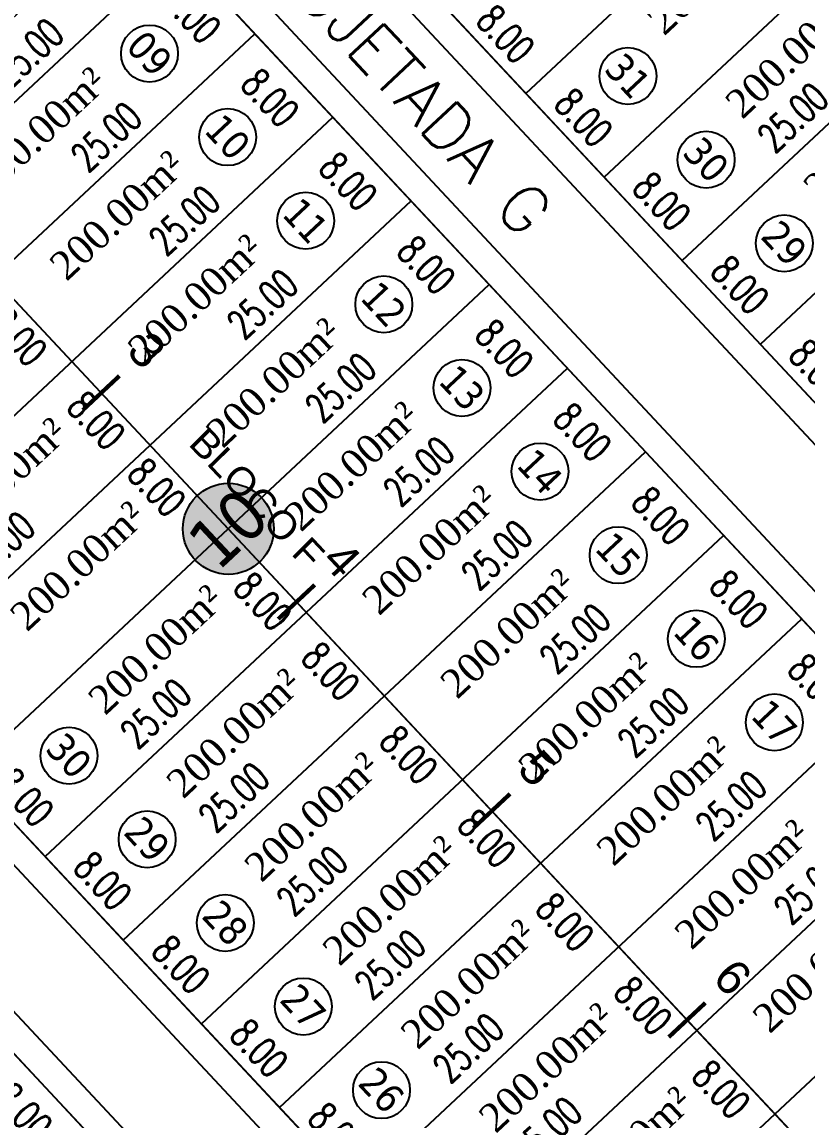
# Model space of a CAD drawing. Header units: metres. Extents: x 436314 to 439216, y 9612307 to 9615043.
# Drawn here: x 437514.5 to 437569.4, y 9614824.6 to 9614901.4 of the extents above; entities that cross this region are included whole.
import ezdxf

# ---------------------------------------------------------------- set-up
doc = ezdxf.new("R2010")
doc.units = ezdxf.units.M
doc.header["$PDMODE"] = 35
doc.header["$PDSIZE"] = 0.1
doc.linetypes.add('ACAD_ISO02W100', pattern=[15, 12, -3])
for name, color, linetype in [('ADUTORA', 90, 'Continuous'), ('Auxiliar', 7, 'Continuous'), ('COTAS', 10, 'Continuous'), ('Eixo Acesso', 2, 'ACAD_ISO02W100'), ('Estacas', 7, 'Continuous'), ('Layer3', 1, 'Continuous'), ('M_FIO', 32, 'Continuous'), ('ÁREA', 7, 'Continuous')]:
    doc.layers.add(name, color=color, linetype=linetype)
doc.layers.get('0').off()
doc.styles.add('ARIAL', font='arial.ttf')
doc.styles.add('COTAS', font='romans.shx', dxfattribs={"width": 0.7})
doc.styles.add('symplex', font='simplex.shx', dxfattribs={"bigfont": 'bigfont.shx'})
doc.styles.add('tahoma', font='tahoma.ttf')
doc.styles.add('ÁREA', font='times.ttf', dxfattribs={"height": 2})
doc.dimstyles.new('C-75', dxfattribs={"dimtxt": 2, "dimasz": 0.2, "dimexe": 0, "dimexo": 0, "dimgap": 1, "dimtad": 0, "dimzin": 4, "dimdsep": 46, "dimtxsty": 'COTAS', "dimblk1": 'BOL-COT', "dimblk2": 'BOL-COT', "dimsah": 1, "dimcen": 0.1, "dimse1": 1, "dimse2": 1, "dimsd1": 1, "dimsd2": 1, "dimclrd": 8, "dimclre": 256, "dimclrt": 256, "dimaunit": 1, "dimadec": 3, "dimazin": 0, "dimtfac": 0.5, "dimtix": 1, "dimtmove": 0, "dimatfit": 3, "dimldrblk": 'BOL-COT', "dimfxl": 1, "dimtolj": 1, "dimtzin": 0, "dimarcsym": 0})

# ---------------------------------------------------------------- blocks, each defined once
blk = doc.blocks.new('Est')
at = {"const_width": 0.2}
blk.add_lwpolyline([(0, -1.19999999925494), (0, 1.200000001117586)], dxfattribs=at)
blk = doc.blocks.new('*D597')
at = {"layer": 'Defpoints', "color": 0, "transparency": 16777216}
for p in [(2732.275854450965, 1061.553570987987), (2729.996419566882, 1053.553489940622), (2732.276138875773, 1053.553570991713)]:
    blk.add_point(p, dxfattribs=at)
at = {"layer": 'Layer3', "transparency": 16777216, "insert": (2729.996277354478, 1057.553489938759), "char_height": 2, "attachment_point": 5, "rotation": 270.00203704263845, "style": 'COTAS'}
blk.add_mtext('\\A1;8.00', dxfattribs=at)
blk = doc.blocks.new('BOL-COT')
at = {"layer": 'COTAS'}
for p, q in [((-1.999999999999943, 8.53e-14), (2, 8.53e-14)), ((0, -2.999999999999971), (0, 3.000000000000028))]:
    blk.add_line(p, q, dxfattribs=at)
blk.add_circle((0, 0), 0.4, dxfattribs=at)
blk = doc.blocks.new('*D598')
at = {"layer": 'Defpoints', "color": 0, "transparency": 16777216}
for p in [(2707.27607328901, 1055.396416357118), (2707.276138839802, 1053.552682163525), (2732.276138874144, 1053.553570995438)]:
    blk.add_point(p, dxfattribs=at)
at = {"layer": 'Layer3', "transparency": 16777216, "insert": (2719.776073306181, 1055.396860773075), "char_height": 2, "attachment_point": 5, "rotation": 0.00203705268987296, "style": 'COTAS'}
blk.add_mtext('\\A1;25.00', dxfattribs=at)
blk = doc.blocks.new('*D651')
at = {"layer": 'Defpoints', "color": 0, "transparency": 16777216}
for p in [(2768.273797861788, 1119.39858525652), (2768.273863412579, 1117.554851064789), (2793.273863446806, 1117.555739896703)]:
    blk.add_point(p, dxfattribs=at)
at = {"layer": 'Layer3', "transparency": 16777216, "insert": (2780.773797878901, 1119.399029672477), "char_height": 2, "attachment_point": 5, "rotation": 0.00203705268987296, "style": 'COTAS'}
blk.add_mtext('\\A1;25.00', dxfattribs=at)
blk = doc.blocks.new('*D656')
at = {"layer": 'Defpoints', "color": 0, "transparency": 16777216}
for p in [(2768.274082287046, 1111.398585262108), (2768.274147837563, 1109.554851068515), (2793.274147871905, 1109.555739896703)]:
    blk.add_point(p, dxfattribs=at)
at = {"layer": 'Layer3', "transparency": 16777216, "insert": (2780.774082304217, 1111.399029676202), "char_height": 2, "attachment_point": 5, "rotation": 0.002037044152142905, "style": 'COTAS'}
blk.add_mtext('\\A1;25.00', dxfattribs=at)
blk = doc.blocks.new('*D660')
at = {"layer": 'Defpoints', "color": 0, "transparency": 16777216}
for p in [(2793.274147871788, 1109.55573989484), (2790.994712982757, 1101.555658851133), (2793.27443229683, 1101.55573990229)]:
    blk.add_point(p, dxfattribs=at)
at = {"layer": 'Layer3', "transparency": 16777216, "insert": (2790.994570770236, 1105.555658847408), "char_height": 2, "attachment_point": 5, "rotation": 270.0020370443069, "style": 'COTAS'}
blk.add_mtext('\\A1;8.00', dxfattribs=at)
blk = doc.blocks.new('*D661')
at = {"layer": 'Defpoints', "color": 0, "transparency": 16777216}
for p in [(2768.274366710845, 1103.398585258383), (2768.274432261498, 1101.554851075965), (2793.274432296132, 1101.555739906016)]:
    blk.add_point(p, dxfattribs=at)
at = {"layer": 'Layer3', "transparency": 16777216, "insert": (2780.774366728162, 1103.399029673408), "char_height": 2, "attachment_point": 5, "rotation": 0.0020370484209592315, "style": 'COTAS'}
blk.add_mtext('\\A1;25.00', dxfattribs=at)
blk = doc.blocks.new('*D665')
at = {"layer": 'Defpoints', "color": 0, "transparency": 16777216}
for p in [(2793.274432298693, 1101.555739902291), (2790.994997418974, 1093.555658854328), (2793.274716725596, 1093.555739906016)]:
    blk.add_point(p, dxfattribs=at)
at = {"layer": 'Layer3', "transparency": 16777216, "insert": (2790.994855205523, 1097.555658852465), "char_height": 2, "attachment_point": 5, "rotation": 270.0020370576462, "style": 'COTAS'}
blk.add_mtext('\\A1;8.00', dxfattribs=at)
blk = doc.blocks.new('*D666')
at = {"layer": 'Defpoints', "color": 0, "transparency": 16777216}
for p in [(2768.274651139011, 1095.398585288185), (2768.274716689392, 1093.554851081553), (2793.27471672385, 1093.555739907879)]:
    blk.add_point(p, dxfattribs=at)
at = {"layer": 'Layer3', "transparency": 16777216, "insert": (2780.774651156241, 1095.399029701348), "char_height": 2, "attachment_point": 5, "rotation": 0.0020370398832807433, "style": 'COTAS'}
blk.add_mtext('\\A1;25.00', dxfattribs=at)
blk = doc.blocks.new('*D668')
at = {"layer": 'Defpoints', "color": 0, "transparency": 16777216}
for p in [(2764.177621960024, 1101.376849677745), (2764.17790638588, 1093.376849687058), (2766.708528664541, 1093.376939658859)]:
    blk.add_point(p, dxfattribs=at)
at = {"layer": 'Layer3', "transparency": 16777216, "insert": (2766.708386451612, 1097.376939662132), "char_height": 2, "attachment_point": 5, "rotation": 270.00203705014377, "style": 'COTAS'}
blk.add_mtext('\\A1;8.00', dxfattribs=at)
blk = doc.blocks.new('*D669')
at = {"layer": 'Defpoints', "color": 0, "transparency": 16777216}
for p in [(2768.273926626302, 1095.590034345496), (2743.274717059942, 1093.545145517546), (2768.274716730369, 1093.554851081553)]:
    blk.add_point(p, dxfattribs=at)
at = {"layer": 'Layer3', "transparency": 16777216, "insert": (2755.773926791088, 1095.585181563492), "char_height": 2, "attachment_point": 5, "rotation": 0.022243513391919073, "style": 'COTAS'}
blk.add_mtext('\\A1;25.00', dxfattribs=at)
blk = doc.blocks.new('*D670')
at = {"layer": 'Defpoints', "color": 0, "transparency": 16777216}
for p in [(2793.274716721756, 1093.555739904154), (2790.995281840815, 1085.555658863641), (2793.275001148659, 1085.555739915329)]:
    blk.add_point(p, dxfattribs=at)
at = {"layer": 'Layer3', "transparency": 16777216, "insert": (2790.995139627363, 1089.555658858053), "char_height": 2, "attachment_point": 5, "rotation": 270.00203705764807, "style": 'COTAS'}
blk.add_mtext('\\A1;8.00', dxfattribs=at)
blk = doc.blocks.new('*D671')
at = {"layer": 'Defpoints', "color": 0, "transparency": 16777216}
for p in [(2768.274935562191, 1087.398585290048), (2768.27500111257, 1085.554851090867), (2793.275001146913, 1085.555739917192)]:
    blk.add_point(p, dxfattribs=at)
at = {"layer": 'Layer3', "transparency": 16777216, "insert": (2780.774935579362, 1087.399029703211), "char_height": 2, "attachment_point": 5, "rotation": 0.0020370398832807433, "style": 'COTAS'}
blk.add_mtext('\\A1;25.00', dxfattribs=at)
blk = doc.blocks.new('*D673')
at = {"layer": 'Defpoints', "color": 0, "transparency": 16777216}
for p in [(2764.177906382038, 1093.376849685195), (2764.178190808185, 1085.376849690783), (2766.708813091182, 1085.376939662676)]:
    blk.add_point(p, dxfattribs=at)
at = {"layer": 'Layer3', "transparency": 16777216, "insert": (2766.708670878108, 1089.376939660269), "char_height": 2, "attachment_point": 5, "rotation": 270.0020370522272, "style": 'COTAS'}
blk.add_mtext('\\A1;8.00', dxfattribs=at)
blk = doc.blocks.new('*D674')
at = {"layer": 'Defpoints', "color": 0, "transparency": 16777216}
for p in [(2768.274211049367, 1087.590034345496), (2743.275001483004, 1085.545145524997), (2768.275001153432, 1085.554851089004)]:
    blk.add_point(p, dxfattribs=at)
at = {"layer": 'Layer3', "transparency": 16777216, "insert": (2755.774211214153, 1087.585181563492), "char_height": 2, "attachment_point": 5, "rotation": 0.022243513391919073, "style": 'COTAS'}
blk.add_mtext('\\A1;25.00', dxfattribs=at)
blk = doc.blocks.new('*D675')
at = {"layer": 'Defpoints', "color": 0, "transparency": 16777216}
for p in [(2793.275001148658, 1085.555739915329), (2790.995566263702, 1077.555658871357), (2793.275285574631, 1077.55573992278)]:
    blk.add_point(p, dxfattribs=at)
at = {"layer": 'Layer3', "transparency": 16777216, "insert": (2790.995424050716, 1081.555658867631), "char_height": 2, "attachment_point": 5, "rotation": 270.00203705097704, "style": 'COTAS'}
blk.add_mtext('\\A1;8.00', dxfattribs=at)
blk = doc.blocks.new('*D676')
at = {"layer": 'Defpoints', "color": 0, "transparency": 16777216}
for p in [(2768.275219987692, 1079.398585288185), (2768.275285538484, 1077.554851094592), (2793.275285573816, 1077.555739926505)]:
    blk.add_point(p, dxfattribs=at)
at = {"layer": 'Layer3', "transparency": 16777216, "insert": (2780.775220005359, 1079.399029704141), "char_height": 2, "attachment_point": 5, "rotation": 0.0020370526898213933, "style": 'COTAS'}
blk.add_mtext('\\A1;25.00', dxfattribs=at)
blk = doc.blocks.new('*D677')
at = {"layer": 'Defpoints', "color": 0, "transparency": 16777216}
for p in [(2764.073063747399, 1087.06970053758), (2764.073348173546, 1079.069700543168), (2766.603970455495, 1079.069790515061)]:
    blk.add_point(p, dxfattribs=at)
at = {"layer": 'Layer3', "transparency": 16777216, "insert": (2766.603828242422, 1083.069790514517), "char_height": 2, "attachment_point": 5, "rotation": 270.0020370522272, "style": 'COTAS'}
blk.add_mtext('\\A1;8.00', dxfattribs=at)
blk = doc.blocks.new('*D678')
at = {"layer": 'Defpoints', "color": 0, "transparency": 16777216}
for p in [(2793.275285573817, 1077.555739924642), (2790.99585068723, 1069.555658876994), (2793.275569999615, 1069.555739928368)]:
    blk.add_point(p, dxfattribs=at)
at = {"layer": 'Layer3', "transparency": 16777216, "insert": (2790.995708474332, 1073.555658875132), "char_height": 2, "attachment_point": 5, "rotation": 270.00203704972546, "style": 'COTAS'}
blk.add_mtext('\\A1;8.00', dxfattribs=at)
blk = doc.blocks.new('*D679')
at = {"layer": 'Defpoints', "color": 0, "transparency": 16777216}
for p in [(2768.27550441392, 1071.398585295635), (2768.275569964574, 1069.554851102042), (2793.275569998916, 1069.555739932093)]:
    blk.add_point(p, dxfattribs=at)
at = {"layer": 'Layer3', "transparency": 16777216, "insert": (2780.77550443109, 1071.399029710661), "char_height": 2, "attachment_point": 5, "rotation": 0.002037048421005068, "style": 'COTAS'}
blk.add_mtext('\\A1;25.00', dxfattribs=at)
blk = doc.blocks.new('*D680')
at = {"layer": 'Defpoints', "color": 0, "transparency": 16777216}
for p in [(2743.275285595587, 1077.553962264541), (2743.275570020512, 1069.553962266404), (2745.067734312815, 1069.554025983428)]:
    blk.add_point(p, dxfattribs=at)
at = {"layer": 'Layer3', "transparency": 16777216, "insert": (2745.067592100352, 1073.554025982497), "char_height": 2, "attachment_point": 5, "rotation": 270.0020370434717, "style": 'COTAS'}
blk.add_mtext('\\A1;8.00', dxfattribs=at)
blk = doc.blocks.new('*D681')
at = {"layer": 'Defpoints', "color": 0, "transparency": 16777216}
for p in [(2764.050331750559, 1076.185128810215), (2764.050616176532, 1068.185128815803), (2766.581238458452, 1068.185218787641)]:
    blk.add_point(p, dxfattribs=at)
at = {"layer": 'Layer3', "transparency": 16777216, "insert": (2766.581096245465, 1072.185218790877), "char_height": 2, "attachment_point": 5, "rotation": 270.0020370509765, "style": 'COTAS'}
blk.add_mtext('\\A1;8.00', dxfattribs=at)
blk = doc.blocks.new('*D682')
at = {"layer": 'Defpoints', "color": 0, "transparency": 16777216}
for p in [(2768.27477990121, 1071.590034379024), (2743.275570335124, 1069.54514553431), (2768.275570005435, 1069.55485110018)]:
    blk.add_point(p, dxfattribs=at)
at = {"layer": 'Layer3', "transparency": 16777216, "insert": (2755.774780066054, 1071.585181596089), "char_height": 2, "attachment_point": 5, "rotation": 0.02224351766089615, "style": 'COTAS'}
blk.add_mtext('\\A1;25.00', dxfattribs=at)
blk = doc.blocks.new('*D683')
at = {"layer": 'Defpoints', "color": 0, "transparency": 16777216}
for p in [(2793.275569998683, 1069.555739928368), (2790.996135118034, 1061.555658884114), (2793.275854425646, 1061.555739935818)]:
    blk.add_point(p, dxfattribs=at)
at = {"layer": 'Layer3', "transparency": 16777216, "insert": (2790.995992904553, 1065.555658880389), "char_height": 2, "attachment_point": 5, "rotation": 270.002037058064, "style": 'COTAS'}
blk.add_mtext('\\A1;8.00', dxfattribs=at)
blk = doc.blocks.new('*D684')
at = {"layer": 'Defpoints', "color": 0, "transparency": 16777216}
for p in [(2768.275788838511, 1063.398585288185), (2768.27585438944, 1061.554851105767), (2793.27585442384, 1061.555739939543)]:
    blk.add_point(p, dxfattribs=at)
at = {"layer": 'Layer3', "transparency": 16777216, "insert": (2780.775788855711, 1063.399029705073), "char_height": 2, "attachment_point": 5, "rotation": 0.0020370569587351227, "style": 'COTAS'}
blk.add_mtext('\\A1;25.00', dxfattribs=at)
blk = doc.blocks.new('*D685')
at = {"layer": 'Defpoints', "color": 0, "transparency": 16777216}
for p in [(2743.275570020511, 1069.553962266404), (2743.275854446483, 1061.553962275717), (2745.068018738961, 1061.554025992976)]:
    blk.add_point(p, dxfattribs=at)
at = {"layer": 'Layer3', "transparency": 16777216, "insert": (2745.067876525974, 1065.55402598832), "char_height": 2, "attachment_point": 5, "rotation": 270.0020370509775, "style": 'COTAS'}
blk.add_mtext('\\A1;8.00', dxfattribs=at)
blk = doc.blocks.new('*D686')
at = {"layer": 'Defpoints', "color": 0, "transparency": 16777216}
for p in [(2764.178759659083, 1069.376849703822), (2764.179044085113, 1061.376849711272), (2766.709666363337, 1061.376939683129)]:
    blk.add_point(p, dxfattribs=at)
at = {"layer": 'Layer3', "transparency": 16777216, "insert": (2766.709524150321, 1065.376939682621), "char_height": 2, "attachment_point": 5, "rotation": 270.00203705139387, "style": 'COTAS'}
blk.add_mtext('\\A1;8.00', dxfattribs=at)
blk = doc.blocks.new('*D687')
at = {"layer": 'Defpoints', "color": 0, "transparency": 16777216}
for p in [(2768.275064326499, 1063.590034377161), (2743.275854760049, 1061.545145543623), (2768.275854430419, 1061.554851105768)]:
    blk.add_point(p, dxfattribs=at)
at = {"layer": 'Layer3', "transparency": 16777216, "insert": (2755.775064491313, 1063.585181596089), "char_height": 2, "attachment_point": 5, "rotation": 0.02224350912310243, "style": 'COTAS'}
blk.add_mtext('\\A1;25.00', dxfattribs=at)
blk = doc.blocks.new('*D688')
at = {"layer": 'Defpoints', "color": 0, "transparency": 16777216}
for p in [(2793.275854423781, 1061.555739935818), (2790.996419544588, 1053.555658884429), (2793.276138849638, 1053.555739935818)]:
    blk.add_point(p, dxfattribs=at)
at = {"layer": 'Layer3', "transparency": 16777216, "insert": (2790.996277331661, 1057.555658884429), "char_height": 2, "attachment_point": 5, "rotation": 270.0020370501413, "style": 'COTAS'}
blk.add_mtext('\\A1;8.00', dxfattribs=at)
blk = doc.blocks.new('*D689')
at = {"layer": 'Defpoints', "color": 0, "transparency": 16777216}
for p in [(2768.27607326354, 1055.398585312399), (2768.276138813782, 1053.554851115081), (2793.276138848008, 1053.555739939544)]:
    blk.add_point(p, dxfattribs=at)
at = {"layer": 'Layer3', "transparency": 16777216, "insert": (2780.776073280653, 1055.399029724631), "char_height": 2, "attachment_point": 5, "rotation": 0.0020370356144128517, "style": 'COTAS'}
blk.add_mtext('\\A1;25.00', dxfattribs=at)
blk = doc.blocks.new('*D690')
at = {"layer": 'Defpoints', "color": 0, "transparency": 16777216}
for p in [(2743.275854445552, 1061.553962275716), (2743.27613887135, 1053.553962279442), (2745.068303163362, 1053.554025996662)]:
    blk.add_point(p, dxfattribs=at)
at = {"layer": 'Layer3', "transparency": 16777216, "insert": (2745.068160950463, 1057.554025994799), "char_height": 2, "attachment_point": 5, "rotation": 270.00203704972546, "style": 'COTAS'}
blk.add_mtext('\\A1;8.00', dxfattribs=at)
blk = doc.blocks.new('*D691')
at = {"layer": 'Defpoints', "color": 0, "transparency": 16777216}
for p in [(2764.179044084065, 1061.37684970941), (2764.179328511144, 1053.37684971686), (2766.709950791172, 1053.376939689048)]:
    blk.add_point(p, dxfattribs=at)
at = {"layer": 'Layer3', "transparency": 16777216, "insert": (2766.709808577632, 1057.376939693797), "char_height": 2, "attachment_point": 5, "rotation": 270.00203705889777, "style": 'COTAS'}
blk.add_mtext('\\A1;8.00', dxfattribs=at)
blk = doc.blocks.new('*D692')
at = {"layer": 'Defpoints', "color": 0, "transparency": 16777216}
for p in [(2768.275348751621, 1055.590034384611), (2743.276139185147, 1053.545145549211), (2768.276138855692, 1053.554851113218)]:
    blk.add_point(p, dxfattribs=at)
at = {"layer": 'Layer3', "transparency": 16777216, "insert": (2755.775348916349, 1055.585181602608), "char_height": 2, "attachment_point": 5, "rotation": 0.022243513391815937, "style": 'COTAS'}
blk.add_mtext('\\A1;25.00', dxfattribs=at)
blk = doc.blocks.new('*D693')
at = {"layer": 'Defpoints', "color": 0, "transparency": 16777216}
for p in [(2793.276138848706, 1053.555739935818), (2790.996703967766, 1045.555658893725), (2793.276423274621, 1045.555739945131)]:
    blk.add_point(p, dxfattribs=at)
at = {"layer": 'Layer3', "transparency": 16777216, "insert": (2790.99656175481, 1049.555658889068), "char_height": 2, "attachment_point": 5, "rotation": 270.0020370505606, "style": 'COTAS'}
blk.add_mtext('\\A1;8.00', dxfattribs=at)
blk = doc.blocks.new('*D694')
at = {"layer": 'Defpoints', "color": 0, "transparency": 16777216}
for p in [(2768.276357688212, 1047.398585316125), (2768.276423238591, 1045.554851122532), (2793.276423273807, 1045.555739948857)]:
    blk.add_point(p, dxfattribs=at)
at = {"layer": 'Layer3', "transparency": 16777216, "insert": (2780.77635770582, 1047.399029729288), "char_height": 2, "attachment_point": 5, "rotation": 0.002037039883177611, "style": 'COTAS'}
blk.add_mtext('\\A1;25.00', dxfattribs=at)
blk = doc.blocks.new('*D695')
at = {"layer": 'Defpoints', "color": 0, "transparency": 16777216}
for p in [(2743.276138870418, 1053.553962279442), (2743.276423296507, 1045.55396228503), (2745.068587592303, 1045.554026002315)]:
    blk.add_point(p, dxfattribs=at)
at = {"layer": 'Layer3', "transparency": 16777216, "insert": (2745.068445379259, 1049.554025999521), "char_height": 2, "attachment_point": 5, "rotation": 270.0020370518103, "style": 'COTAS'}
blk.add_mtext('\\A1;8.00', dxfattribs=at)
blk = doc.blocks.new('*D696')
at = {"layer": 'Defpoints', "color": 0, "transparency": 16777216}
for p in [(2764.179328509165, 1053.376849713135), (2764.179612936127, 1045.376849722448), (2766.710235213944, 1045.376939694599)]:
    blk.add_point(p, dxfattribs=at)
at = {"layer": 'Layer3', "transparency": 16777216, "insert": (2766.710093000462, 1049.376939695659), "char_height": 2, "attachment_point": 5, "rotation": 270.0020370580645, "style": 'COTAS'}
blk.add_mtext('\\A1;8.00', dxfattribs=at)
blk = doc.blocks.new('*D697')
at = {"layer": 'Defpoints', "color": 0, "transparency": 16777216}
for p in [(2768.275633176279, 1047.590034388336), (2743.276423610014, 1045.545145554799), (2768.276423280501, 1045.554851120669)]:
    blk.add_point(p, dxfattribs=at)
at = {"layer": 'Layer3', "transparency": 16777216, "insert": (2755.775633341037, 1047.585181605401), "char_height": 2, "attachment_point": 5, "rotation": 0.02224351766074718, "style": 'COTAS'}
blk.add_mtext('\\A1;25.00', dxfattribs=at)
blk = doc.blocks.new('*D698')
at = {"layer": 'Defpoints', "color": 0, "transparency": 16777216}
for p in [(2793.276423281258, 1045.555739946995), (2790.996988399619, 1037.555658899612), (2793.276707706124, 1037.55573995072)]:
    blk.add_point(p, dxfattribs=at)
at = {"layer": 'Layer3', "transparency": 16777216, "insert": (2790.996846187185, 1041.555658897749), "char_height": 2, "attachment_point": 5, "rotation": 270.00203704305534, "style": 'COTAS'}
blk.add_mtext('\\A1;8.00', dxfattribs=at)
blk = doc.blocks.new('*D699')
at = {"layer": 'Defpoints', "color": 0, "transparency": 16777216}
for p in [(2768.27664212037, 1039.398585321713), (2768.276707671024, 1037.554851124394), (2793.276707706356, 1037.555739954445)]:
    blk.add_point(p, dxfattribs=at)
at = {"layer": 'Layer3', "transparency": 16777216, "insert": (2780.776642138036, 1039.399029736738), "char_height": 2, "attachment_point": 5, "rotation": 0.0020370484209076656, "style": 'COTAS'}
blk.add_mtext('\\A1;25.00', dxfattribs=at)
blk = doc.blocks.new('*D700')
at = {"layer": 'Defpoints', "color": 0, "transparency": 16777216}
for p in [(2743.276423302095, 1045.553962286893), (2743.276707728068, 1037.55396229248), (2745.068872026774, 1037.55402600974)]:
    blk.add_point(p, dxfattribs=at)
at = {"layer": 'Layer3', "transparency": 16777216, "insert": (2745.068729813787, 1041.554026006946), "char_height": 2, "attachment_point": 5, "rotation": 270.0020370509765, "style": 'COTAS'}
blk.add_mtext('\\A1;8.00', dxfattribs=at)
blk = doc.blocks.new('*D701')
at = {"layer": 'Defpoints', "color": 0, "transparency": 16777216}
for p in [(2764.179612940667, 1045.376849722448), (2764.179897367745, 1037.376849729898), (2766.710519644223, 1037.376939702086)]:
    blk.add_point(p, dxfattribs=at)
at = {"layer": 'Layer3', "transparency": 16777216, "insert": (2766.710377430684, 1041.376939706835), "char_height": 2, "attachment_point": 5, "rotation": 270.00203705889777, "style": 'COTAS'}
blk.add_mtext('\\A1;8.00', dxfattribs=at)
blk = doc.blocks.new('*D702')
at = {"layer": 'Defpoints', "color": 0, "transparency": 16777216}
for p in [(2768.2759176082, 1039.59003439765), (2743.276708042564, 1037.545145564112), (2768.27670771212, 1037.554851126257)]:
    blk.add_point(p, dxfattribs=at)
at = {"layer": 'Layer3', "transparency": 16777216, "insert": (2755.775917773423, 1039.585181616578), "char_height": 2, "attachment_point": 5, "rotation": 0.022243509123830087, "style": 'COTAS'}
blk.add_mtext('\\A1;25.00', dxfattribs=at)
blk = doc.blocks.new('*D703')
at = {"layer": 'Defpoints', "color": 0, "transparency": 16777216}
for p in [(2768.27692653986, 1031.39858531985), (2768.276992090652, 1029.554851131844), (2793.276992124936, 1029.555739963758)]:
    blk.add_point(p, dxfattribs=at)
at = {"layer": 'Layer3', "transparency": 16777216, "insert": (2780.776926557003, 1031.399029735807), "char_height": 2, "attachment_point": 5, "rotation": 0.00203705268987296, "style": 'COTAS'}
blk.add_mtext('\\A1;25.00', dxfattribs=at)
blk = doc.blocks.new('*D705')
at = {"layer": 'Defpoints', "color": 0, "transparency": 16777216}
for p in [(2764.179897360178, 1037.376849728036), (2764.180181787081, 1029.376849731761), (2766.710804068769, 1029.376939703893)]:
    blk.add_point(p, dxfattribs=at)
at = {"layer": 'Layer3', "transparency": 16777216, "insert": (2766.710661855318, 1033.376939708698), "char_height": 2, "attachment_point": 5, "rotation": 270.0020370576462, "style": 'COTAS'}
blk.add_mtext('\\A1;8.00', dxfattribs=at)
blk = doc.blocks.new('*D706')
at = {"layer": 'Defpoints', "color": 0, "transparency": 16777216}
for p in [(2768.276202028679, 1031.590034395787), (2743.276992461028, 1029.5451455697), (2768.276992132444, 1029.554851129982)]:
    blk.add_point(p, dxfattribs=at)
at = {"layer": 'Layer3', "transparency": 16777216, "insert": (2755.776202192971, 1031.585181615646), "char_height": 2, "attachment_point": 5, "rotation": 0.022243504853311752, "style": 'COTAS'}
blk.add_mtext('\\A1;25.00', dxfattribs=at)
blk = doc.blocks.new('*D708')
at = {"layer": 'Defpoints', "color": 0, "transparency": 16777216}
for p in [(2768.277210965796, 1023.398585329163), (2768.27727651645, 1021.554851137432), (2793.277276551782, 1021.555739967483)]:
    blk.add_point(p, dxfattribs=at)
at = {"layer": 'Layer3', "transparency": 16777216, "insert": (2780.777210983462, 1023.399029744189), "char_height": 2, "attachment_point": 5, "rotation": 0.0020370484209076656, "style": 'COTAS'}
blk.add_mtext('\\A1;25.00', dxfattribs=at)
blk = doc.blocks.new('*D710')
at = {"layer": 'Defpoints', "color": 0, "transparency": 16777216}
for p in [(2764.180181786092, 1029.376849729899), (2764.180466212997, 1021.376849741074), (2766.711088492996, 1021.376939713207)]:
    blk.add_point(p, dxfattribs=at)
at = {"layer": 'Layer3', "transparency": 16777216, "insert": (2766.710946279544, 1025.376939712423), "char_height": 2, "attachment_point": 5, "rotation": 270.00203705764807, "style": 'COTAS'}
blk.add_mtext('\\A1;8.00', dxfattribs=at)
blk = doc.blocks.new('*D711')
at = {"layer": 'Defpoints', "color": 0, "transparency": 16777216}
for p in [(2768.276486453391, 1023.590034412551), (2743.277276886999, 1021.545145573425), (2768.277276557312, 1021.55485113557)]:
    blk.add_point(p, dxfattribs=at)
at = {"layer": 'Layer3', "transparency": 16777216, "insert": (2755.776486618235, 1023.585181631479), "char_height": 2, "attachment_point": 5, "rotation": 0.022243509123153996, "style": 'COTAS'}
blk.add_mtext('\\A1;25.00', dxfattribs=at)
blk = doc.blocks.new('*D763')
at = {"layer": 'Defpoints', "color": 0, "transparency": 16777216}
for p in [(2804.274716717041, 1093.556130396533), (2804.275001142838, 1085.556130407709), (2806.067165432987, 1085.556194124929)]:
    blk.add_point(p, dxfattribs=at)
at = {"layer": 'Layer3', "transparency": 16777216, "insert": (2806.067023220089, 1089.556194119341), "char_height": 2, "attachment_point": 5, "rotation": 270.00203704972733, "style": 'COTAS'}
blk.add_mtext('\\A1;8.00', dxfattribs=at)
blk = doc.blocks.new('*D765')
at = {"layer": 'Defpoints', "color": 0, "transparency": 16777216}
for p in [(2829.274211022579, 1087.592202497977), (2804.275001456577, 1085.547313673753), (2829.275001126947, 1085.557019241485)]:
    blk.add_point(p, dxfattribs=at)
at = {"layer": 'Layer3', "transparency": 16777216, "insert": (2816.774211187394, 1087.587349714111), "char_height": 2, "attachment_point": 5, "rotation": 0.022243521929712785, "style": 'COTAS'}
blk.add_mtext('\\A1;25.00', dxfattribs=at)
blk = doc.blocks.new('*D771')
at = {"layer": 'Defpoints', "color": 0, "transparency": 16777216}
for p in [(2804.275285567881, 1077.55613041516), (2804.275569993969, 1069.55613041516), (2806.067734288659, 1069.556194132445)]:
    blk.add_point(p, dxfattribs=at)
at = {"layer": 'Layer3', "transparency": 16777216, "insert": (2806.067592075614, 1073.556194132445), "char_height": 2, "attachment_point": 5, "rotation": 270.0020370518089, "style": 'COTAS'}
blk.add_mtext('\\A1;8.00', dxfattribs=at)
blk = doc.blocks.new('*D773')
at = {"layer": 'Defpoints', "color": 0, "transparency": 16777216}
for p in [(2829.274779874042, 1071.592202518466), (2804.275570308406, 1069.547313684929), (2829.275569977962, 1069.557019247073)]:
    blk.add_point(p, dxfattribs=at)
at = {"layer": 'Layer3', "transparency": 16777216, "insert": (2816.774780039264, 1071.587349737394), "char_height": 2, "attachment_point": 5, "rotation": 0.022243509123830087, "style": 'COTAS'}
blk.add_mtext('\\A1;25.00', dxfattribs=at)
blk = doc.blocks.new('*D776')
at = {"layer": 'Defpoints', "color": 0, "transparency": 16777216}
for p in [(2804.275569993968, 1069.556130415159), (2804.275854419766, 1061.556130424473), (2806.068018714048, 1061.556194141693)]:
    blk.add_point(p, dxfattribs=at)
at = {"layer": 'Layer3', "transparency": 16777216, "insert": (2806.067876501149, 1065.556194137036), "char_height": 2, "attachment_point": 5, "rotation": 270.0020370497269, "style": 'COTAS'}
blk.add_mtext('\\A1;8.00', dxfattribs=at)
blk = doc.blocks.new('*D778')
at = {"layer": 'Defpoints', "color": 0, "transparency": 16777216}
for p in [(2829.275064300054, 1063.592202511016), (2804.275854733273, 1061.547313692379), (2829.275854403817, 1061.557019252661)]:
    blk.add_point(p, dxfattribs=at)
at = {"layer": 'Layer3', "transparency": 16777216, "insert": (2816.775064464782, 1063.587349730875), "char_height": 2, "attachment_point": 5, "rotation": 0.022243504854090976, "style": 'COTAS'}
blk.add_mtext('\\A1;25.00', dxfattribs=at)
blk = doc.blocks.new('*D781')
at = {"layer": 'Defpoints', "color": 0, "transparency": 16777216}
for p in [(2804.275854418836, 1061.556130424473), (2804.276138843876, 1053.556130430061), (2806.068303136879, 1053.556194147112)]:
    blk.add_point(p, dxfattribs=at)
at = {"layer": 'Layer3', "transparency": 16777216, "insert": (2806.068160924357, 1057.556194144318), "char_height": 2, "attachment_point": 5, "rotation": 270.00203704430646, "style": 'COTAS'}
blk.add_mtext('\\A1;8.00', dxfattribs=at)
blk = doc.blocks.new('*D818')
at = {"layer": 'Defpoints', "color": 0, "transparency": 16777216}
for p in [(2804.275000740332, 1085.564947937015), (2804.275285166131, 1077.564947946328), (2806.067449463264, 1077.565011663548)]:
    blk.add_point(p, dxfattribs=at)
at = {"layer": 'Layer3', "transparency": 16777216, "insert": (2806.067307250365, 1081.565011658891), "char_height": 2, "attachment_point": 5, "rotation": 270.0020370497269, "style": 'COTAS'}
blk.add_mtext('\\A1;8.00', dxfattribs=at)
blk = doc.blocks.new('atutu')
at = {"layer": 'Layer3'}
h = blk.add_hatch(color=101, dxfattribs=at)
h.dxf.hatch_style = 1
h.set_gradient(color1=(131, 236, 156), color2=(83, 228, 117), one_color=1, tint=0.6100000143051147)
h.paths.add_polyline_path([(2770.601695343294, 1075.354487005952, 1), (2765.973493704829, 1079.724726097989, 1)])
at = {"layer": 'Layer3', "color": 0}
for points in [[(2768.272690196138, 1150.554850997734), (2768.277916522022, 1003.554851150471)], [(2732.277845426836, 1005.553571027103), (2732.272761325259, 1148.553570505562)], [(2743.277845420549, 1005.553962316695), (2743.272761318216, 1148.553961607027)], [(2793.277845401748, 1005.55573938075), (2793.272761299532, 1148.555739250365)], [(2804.277845394705, 1005.556130463588), (2804.272761292605, 1148.556130353692)], [(2743.274147802173, 1109.553962238464), (2793.274147871906, 1109.555739896703)], [(2743.274432228262, 1101.553962247777), (2793.274432296132, 1101.555739906016)], [(2743.274716653128, 1093.553962247777), (2793.274716721988, 1093.555739907879)], [(2743.275001079101, 1085.55396225709), (2793.275001146913, 1085.555739917192)], [(2804.275001052849, 1085.556131203058), (2854.275001120661, 1085.557908870611)], [(2743.275285505947, 1077.553962262678), (2793.275285573816, 1077.555739926505)], [(2804.275285479695, 1077.556131212372), (2854.275285546575, 1077.557908874336)], [(2743.275569930987, 1069.553962262678), (2793.275569998916, 1069.555739932093)], [(2804.275569904794, 1069.556131212372), (2854.275569972606, 1069.557908878061)], [(2743.275854357076, 1061.553962275717), (2793.275854423899, 1061.555739937681)], [(2804.27585433065, 1061.55613122541), (2854.275854397647, 1061.557908885512)], [(2743.276138783806, 1053.553962281305), (2793.276138848009, 1053.555739939544)], [(2743.276423207916, 1045.553962286893), (2793.276423273807, 1045.555739948857)], [(2743.276707172418, 1037.553962294343), (2793.276707700769, 1037.555739956308)], [(2743.27699206085, 1029.553962299931), (2793.276992124936, 1029.555739963758)], [(2743.277276486648, 1021.553962305519), (2793.277276551782, 1021.555739967483)]]:
    blk.add_lwpolyline(points, dxfattribs=at)
for centre, radius in [((2786.944322832069, 1105.576108334917), 1.990958139869911), ((2786.944607260719, 1097.576108338642), 1.990958139869911), ((2786.944891683956, 1089.576108340505), 1.990958139869911), ((2786.945176108997, 1081.576108351681), 1.990958139869911), ((2810.314470658918, 1081.576939374539), 1.990958139869911), ((2768.287594523188, 1077.539586110371), 3.182736247992434), ((2749.314755514288, 1073.56595369834), 1.990958139869911), ((2786.94546053398, 1073.576108355406), 1.990958139869911), ((2810.314755486581, 1073.568121845233), 1.990958139869911), ((2749.315039939097, 1065.565953700203), 1.990958139869911), ((2786.945744960883, 1065.576108360994), 1.990958139869911), ((2810.315039912728, 1065.568121850821), 1.990958139869911), ((2749.315324364254, 1057.565953709516), 1.990958139869911), ((2786.946029384936, 1057.57610837217), 1.990958139869911), ((2749.315608789121, 1049.565953716967), 1.990958139869911), ((2786.946313816612, 1049.576108377758), 1.990958139869911), ((2749.315893220739, 1041.565953724417), 1.990958139869911), ((2786.946598241479, 1041.576108381483), 1.990958139869911)]:
    blk.add_circle(centre, radius, dxfattribs=at)
at = {"layer": 'M_FIO'}
for points in [[(2734.277874878515, 1004.725215008813), (2734.27273186968, 1149.382068738672)], [(2734.277874879621, 1004.725215008813), (2734.272731870786, 1149.382068738672)], [(2741.277874875314, 1004.725464083585), (2741.272731866595, 1149.38231762718)], [(2741.27787487642, 1004.725464083585), (2741.272731867701, 1149.38231762718)], [(2795.277874853253, 1004.72738336246), (2795.272731843661, 1149.384237485337)], [(2795.277874854359, 1004.72738336246), (2795.272731844767, 1149.384237485337)], [(2802.277874848713, 1004.727632232341), (2802.27273184075, 1149.384486370119)], [(2802.277874849819, 1004.727632232341), (2802.272731841857, 1149.384486370119)]]:
    blk.add_lwpolyline(points, dxfattribs=at)
at = {"layer": 'ADUTORA', "color": 7, "style": 'symplex'}
blk.add_text('RUA PROJETADA G', height=3.284297485517897, rotation=270.0256716937466, dxfattribs=at).set_placement((2797.026566970535, 1118.543453418049))
at = {"layer": 'Layer3', "color": 5, "char_height": 1.999999999999999, "attachment_point": 5, "rotation": 270.0497252510426, "style": 'tahoma'}
for s, insert in [('\\A1;09', (2786.944322834339, 1105.576108340505)), ('\\A1;10', (2786.944607261941, 1097.57610834423)), ('\\A1;11', (2786.944891685003, 1089.576108342368)), ('\\A1;12', (2786.945176111034, 1081.576108359131)), ('\\A1;31', (2810.314470659092, 1081.576939378265)), ('\\A1;30', (2749.314755514463, 1073.565953702065)), ('\\A1;13', (2786.945460535959, 1073.576108360994)), ('\\A1;30', (2810.314755486756, 1073.568121848959)), ('\\A1;29', (2749.315039939213, 1065.565953703928)), ('\\A1;29', (2810.315039912845, 1065.568121854547)), ('\\A1;14', (2786.945744962048, 1065.576108368444)), ('\\A1;28', (2749.315324364428, 1057.565953713241)), ('\\A1;15', (2786.946029386973, 1057.576108377758)), ('\\A1;27', (2749.315608789295, 1049.565953716967)), ('\\A1;16', (2786.946313812072, 1049.576108375895)), ('\\A1;26', (2749.315893220972, 1041.565953728142)), ('\\A1;17', (2786.946598243516, 1041.576108388934))]:
    blk.add_mtext(s, dxfattribs=dict(at, insert=insert))
at = {"layer": 'Layer3', "color": 1, "insert": (2768.287594524644, 1077.53960655849), "char_height": 3.499999999999999, "attachment_point": 5, "rotation": 0.0020370548664193034, "style": 'tahoma'}
blk.add_mtext('\\A1;10', dxfattribs=at)
at = {"layer": 'ÁREA', "linetype": 'Continuous', "lineweight": -2, "extrusion": (0.0262307824511418, -0.0004708427962515, 0.9996558029437244), "style": 'ÁREA'}
for p in [(1163.433037386247, -2750.533513046626, 67.63202868927165), (1155.434330996373, -2750.677324852379, 67.63580289228976), (1147.435624608567, -2750.821136669509, 67.63957709532167), (1139.436918216836, -2750.964948475585, 67.6433512984283), (1131.438211830787, -2751.10876028686, 67.64712550145033), (1123.439505441061, -2751.25257210082, 67.65089970457552), (1115.440799040114, -2751.396383912422, 67.65467390756517), (1107.442092653986, -2751.540195719271, 67.6584481106748), (1099.443386269787, -2751.684007529812, 67.6622223137358), (1091.444679880121, -2751.827819347088, 67.66599651696622), (1083.445973490244, -2751.97163115267, 67.66977071987247), (1075.447267100437, -2752.11544296215, 67.67354492287376)]:
    blk.add_text('200.00m²', height=1.999999999999999, rotation=270.9999999484056, dxfattribs=at).set_placement(p)
at = {"layer": 'ÁREA', "linetype": 'Continuous', "lineweight": -2, "extrusion": (0.0262307824511418, -0.0004708427962515, 0.9996558029437242), "style": 'ÁREA'}
for p in [(1139.090876594026, -2732.221739642021, 67.15145375603501), (1131.092170213518, -2732.365551450634, 67.15522795907631), (1132.189112248932, -2793.334695078386, 68.75530466717866), (1123.093463829431, -2732.509363267401, 67.15900216229613), (1124.19040585725, -2793.478506887197, 68.75907887034069), (1115.094757424654, -2732.653175073134, 67.16277636522997), (1116.191699458213, -2793.622318701386, 68.76285307331452), (1107.096051036688, -2732.796986881413, 67.16655056831894), (1099.097344667533, -2732.940798699778, 67.17032477149516), (1091.098638275963, -2733.084610514815, 67.17409897472963), (1083.099931886037, -2733.228422317603, 67.17787317761714), (1075.101225496321, -2733.372234132204, 67.18164738069277)]:
    blk.add_text('200.00m²', height=1.999999999999999, rotation=270.9999999484056, dxfattribs=at).set_placement(p)
at = {"layer": 'Layer3', "color": 0}
for p1, p2, distance, picture, middle in [((2793.273863446806, 1117.555739896703), (2768.27386341258, 1117.554851064789), -1.8437341928961182, '*D651', (2780.773797878901, 1119.399029672477)), ((2793.274147871906, 1109.555739896703), (2768.274147837563, 1109.554851068515), -1.8437341947582992, '*D656', (2780.774082304217, 1111.399029676202)), ((2793.274147871789, 1109.55573989484), (2793.27443229683, 1101.555739902291), -2.279719315514002, '*D660', (2790.994570770236, 1105.555658847408)), ((2793.274432296132, 1101.555739906016), (2768.274432261498, 1101.554851075965), -1.8437341835833425, '*D661', (2780.774366728162, 1103.399029673408)), ((2793.274432298693, 1101.555739902291), (2793.274716725597, 1093.555739906016), -2.279719308063895, '*D665', (2790.994855205523, 1097.555658852465)), ((2743.274717059942, 1093.545145517546), (2768.27471673037, 1093.554851081553), 2.0351834173111625, '*D669', (2755.773926791088, 1095.585181563492)), ((2793.27471672385, 1093.555739907879), (2768.274716689392, 1093.554851081553), -1.8437342077972652, '*D666', (2780.774651156241, 1095.399029701348)), ((2793.274716721755, 1093.555739904154), (2793.275001148659, 1085.555739915329), -2.2797193092848915, '*D670', (2790.995139627363, 1089.555658858053)), ((2804.27471671704, 1093.556130396533), (2804.275001142838, 1085.556130407709), 1.7921642912819071, '*D763', (2806.067023220089, 1089.556194119341)), ((2743.275001483004, 1085.545145524997), (2768.275001153432, 1085.554851089004), 2.0351834098601262, '*D674', (2755.774211214153, 1087.585181563492)), ((2793.275001146913, 1085.555739917192), (2768.27500111257, 1085.554851090866), -1.843734200347367, '*D671', (2780.774935579362, 1087.399029703211)), ((2804.275001456577, 1085.547313673753), (2829.275001126947, 1085.557019241485), 2.035183409860244, '*D765', (2816.774211187394, 1087.587349714111)), ((2793.275001148659, 1085.555739915329), (2793.275285574631, 1077.55573992278), -2.2797193123698882, '*D675', (2790.995424050716, 1081.555658867631)), ((2804.275000740332, 1085.564947937015), (2804.27528516613, 1077.564947946328), 1.7921642982668262, '*D818', (2806.067307250365, 1081.565011658891)), ((2793.275285573816, 1077.555739926505), (2768.275285538484, 1077.554851094592), -1.8437341947580816, '*D676', (2780.775220005359, 1079.399029704141)), ((2743.275285595586, 1077.553962264541), (2743.275570020511, 1069.553962266404), 1.792164293436493, '*D680', (2745.067592100352, 1073.554025982497)), ((2793.275285573816, 1077.555739924642), (2793.275569999615, 1069.555739928368), -2.279719313825988, '*D678', (2790.995708474332, 1073.555658875132)), ((2804.275285567879, 1077.556130415159), (2804.275569993968, 1069.556130415159), 1.7921642958234711, '*D771', (2806.067592075614, 1073.556194132445)), ((2743.275570335124, 1069.54514553431), (2768.275570005435, 1069.55485110018), 2.0351834322121563, '*D682', (2755.774780066054, 1071.585181596089)), ((2793.275569998916, 1069.555739932093), (2768.275569964573, 1069.554851102042), -1.8437341947583041, '*D679', (2780.77550443109, 1071.399029710661)), ((2804.275570308406, 1069.547313684928), (2829.275569977961, 1069.557019247073), 2.0351834247610023, '*D773', (2816.774780039264, 1071.587349737394)), ((2743.275570020511, 1069.553962266404), (2743.275854446483, 1061.553962275717), 1.7921642936106694, '*D685', (2745.067876525974, 1065.55402598832)), ((2793.275569998683, 1069.555739928368), (2793.275854425645, 1061.555739935818), -2.2797193090516066, '*D683', (2790.995992904553, 1065.555658880389)), ((2804.275569993968, 1069.556130415159), (2804.275854419766, 1061.556130424473), 1.792164295414651, '*D776', (2806.067876501149, 1065.556194137036)), ((2743.275854760048, 1061.545145543623), (2768.275854430418, 1061.554851105768), 2.0351834247610023, '*D687', (2755.775064491313, 1063.585181596089)), ((2793.27585442384, 1061.555739939544), (2768.27585438944, 1061.554851105768), -1.8437341835822154, '*D684', (2780.775788855711, 1063.399029705073)), ((2804.275854733273, 1061.547313692379), (2829.275854403817, 1061.557019252661), 2.035183411723109, '*D778', (2816.775064464782, 1063.587349730875)), ((2732.275854450965, 1061.553570987987), (2732.276138875774, 1053.553570991713), -2.279719310332608, '*D597', (2729.996277354478, 1057.553489938759)), ((2743.275854445552, 1061.553962275717), (2743.27613887135, 1053.553962279442), 1.7921642931445523, '*D690', (2745.068160950463, 1057.554025994799)), ((2793.275854423783, 1061.555739935818), (2793.276138849638, 1053.555739935818), -2.279719306490459, '*D688', (2790.996277331661, 1057.555658884429)), ((2804.275854418835, 1061.556130424473), (2804.276138843876, 1053.556130430061), 1.7921642941354405, '*D781', (2806.068160924357, 1057.556194144318)), ((2743.276139185147, 1053.545145549211), (2768.276138855692, 1053.554851113218), 2.0351834247610614, '*D692', (2755.775348916349, 1055.585181602608)), ((2732.276138874144, 1053.553570995438), (2707.276138839802, 1053.552682163525), -1.8437341947580816, '*D598', (2719.776073306181, 1055.396860773075)), ((2793.276138848009, 1053.555739939544), (2768.276138813782, 1053.554851115081), -1.8437341984833522, '*D689', (2780.776073280653, 1055.399029724631)), ((2743.276138870419, 1053.553962279442), (2743.276423296507, 1045.55396228503), 1.792164296928962, '*D695', (2745.068445379259, 1049.554025999521)), ((2793.276138848707, 1053.555739935818), (2793.276423274621, 1045.555739945132), -2.2797193082958063, '*D693', (2790.99656175481, 1049.555658889068)), ((2743.276423610014, 1045.545145554799), (2768.276423280501, 1045.554851120669), 2.0351834210353754, '*D697', (2755.775633341037, 1047.585181605401)), ((2793.276423273807, 1045.555739948857), (2768.276423238591, 1045.554851122531), -1.8437341947592039, '*D694', (2780.77635770582, 1047.399029729288)), ((2743.276423302095, 1045.553962286893), (2743.276707728068, 1037.55396229248), 1.7921642998388894, '*D700', (2745.068729813787, 1041.554026006946)), ((2793.276423281257, 1045.555739946994), (2793.276707706124, 1037.55573995072), -2.2797193079456397, '*D698', (2790.996846187185, 1041.555658897749)), ((2743.276708042564, 1037.545145564112), (2768.276707712119, 1037.554851126257), 2.0351834247610023, '*D702', (2755.775917773423, 1039.585181616578)), ((2793.276707706356, 1037.555739954445), (2768.276707671024, 1037.554851124394), -1.8437341984842766, '*D699', (2780.776642138036, 1039.399029736738)), ((2743.276992461028, 1029.5451455697), (2768.276992132446, 1029.554851129982), 2.0351834191730087, '*D706', (2755.776202192971, 1031.585181615646)), ((2793.276992124936, 1029.555739963758), (2768.276992090652, 1029.554851131845), -1.8437341891703733, '*D703', (2780.776926557003, 1031.399029735807)), ((2743.277276887, 1021.545145573425), (2768.277276557312, 1021.55485113557), 2.035183430349052, '*D711', (2755.776486618235, 1023.585181631479)), ((2793.277276551782, 1021.555739967483), (2768.27727651645, 1021.554851137433), -1.8437341928952042, '*D708', (2780.777210983462, 1023.399029744189))]:
    dim = blk.add_aligned_dim(p1=p1, p2=p2, distance=distance, dimstyle='C-75', dxfattribs=at)
    dim.commit()
    dim.dimension.update_dxf_attribs({"geometry": picture, "text_midpoint": middle})
for base, p1, p2, angle, picture, middle in [((2766.708528664541, 1093.376939658859), (2764.177621960024, 1101.376849677745), (2764.17790638588, 1093.376849687058), 270.0020370501405, '*D668', (2766.708386451612, 1097.376939662132)), ((2766.708813091182, 1085.376939662676), (2764.177906382038, 1093.376849685195), (2764.178190808185, 1085.376849690783), 270.00203705222395, '*D673', (2766.708670878108, 1089.376939660269)), ((2766.603970455495, 1079.069790515061), (2764.073063747399, 1087.06970053758), (2764.073348173546, 1079.069700543168), 270.0020370522272, '*D677', (2766.603828242422, 1083.069790514517)), ((2766.581238458452, 1068.185218787641), (2764.050331750559, 1076.185128810215), (2764.050616176532, 1068.185128815803), 270.0020370509798, '*D681', (2766.581096245465, 1072.185218790877)), ((2766.709666363337, 1061.376939683129), (2764.178759659082, 1069.376849703822), (2764.179044085113, 1061.376849711272), 270.00203705139717, '*D686', (2766.709524150321, 1065.376939682621)), ((2766.709950791172, 1053.376939689048), (2764.179044084065, 1061.37684970941), (2764.179328511144, 1053.37684971686), 270.002037058901, '*D691', (2766.709808577632, 1057.376939693797)), ((2766.710235213944, 1045.376939694599), (2764.179328509165, 1053.376849713135), (2764.179612936127, 1045.376849722448), 270.0020370580645, '*D696', (2766.710093000462, 1049.376939695659)), ((2766.710519644223, 1037.376939702086), (2764.179612940667, 1045.376849722448), (2764.179897367745, 1037.376849729898), 270.00203705889453, '*D701', (2766.710377430684, 1041.376939706835)), ((2766.710804068769, 1029.376939703893), (2764.179897360178, 1037.376849728036), (2764.180181787082, 1029.376849731761), 270.0020370576462, '*D705', (2766.710661855318, 1033.376939708698)), ((2766.711088492996, 1021.376939713207), (2764.180181786092, 1029.376849729898), (2764.180466212997, 1021.376849741074), 270.00203705765784, '*D710', (2766.710946279544, 1025.376939712423))]:
    dim = blk.add_linear_dim(base=base, p1=p1, p2=p2, angle=angle, dimstyle='C-75', dxfattribs=at)
    dim.commit()
    dim.dimension.update_dxf_attribs({"geometry": picture, "text_midpoint": middle, "dimtype": 129})

msp = doc.modelspace()

# ---------------------------------------------------------------- linework, layer by layer
at = {"layer": 'Auxiliar', "color": 2, "linetype": 'Continuous', "lineweight": -3}
for p, q in [((437604.4005545643, 9614837.949124433), (437506.7391432152, 9614942.40766521)), ((437596.3636156572, 9614830.436893264), (437498.7038741767, 9614934.895377288)), ((437559.8413406559, 9614796.290074304), (437462.1799293072, 9614900.74861508)), ((437551.8044021735, 9614788.777842686), (437454.1446606931, 9614893.236326708))]:
    msp.add_line(p, q, dxfattribs=at)
at = {"layer": 'Eixo Acesso', "color": 2, "linetype": 'Continuous', "lineweight": -3, "ltscale": 3}
msp.add_line((437479.0777292421, 9614919.283733023), (437579.4675145171, 9614811.902554017), dxfattribs=at)

# ---------------------------------------------------------------- block references
at = {"rotation": 43.07140519794264}
msp.add_blockref('atutu', (436242.5698856535, 9612188.321055599), dxfattribs=at)
at = {"layer": 'Estacas', "color": 7, "linetype": 'Continuous', "lineweight": -3, "xscale": 1.458333333106969, "yscale": 1.458333333106969, "zscale": 1.458333333106969, "rotation": 313.0727515613228}
for p in [(437520.0533162135, 9614875.454504509), (437533.7118452039, 9614860.844761668), (437547.3703741944, 9614846.235018827), (437561.0289031848, 9614831.625275988)]:
    msp.add_blockref('Est', p, dxfattribs=at)

# ---------------------------------------------------------------- texts
at = {"layer": 'ADUTORA', "color": 7, "extrusion": (0.2523981432401358, 0.1002419811213371, 0.9624171250085908), "style": 'ARIAL'}
msp.add_text('BLOCO F', height=2, rotation=202.2865637537625, dxfattribs=at).set_placement((8774417.845557189, -3806938.399858449, 1074244.57628852))
at = {"layer": 'Estacas', "color": 7, "linetype": 'Continuous', "lineweight": -3, "char_height": 2.399999999999999, "attachment_point": 8, "rotation": 313.0727515613228, "style": 'ARIAL'}
for s, insert in [('{\\C256;3}', (437522.3543507106, 9614877.605722822)), ('{\\C256;4}', (437536.012879701, 9614862.995979983)), ('{\\C256;5}', (437549.6714086914, 9614848.386237144)), ('{\\C256;6}', (437563.3299376818, 9614833.776494306))]:
    msp.add_mtext(s, dxfattribs=dict(at, insert=insert))

doc.saveas('drawing.dxf')
